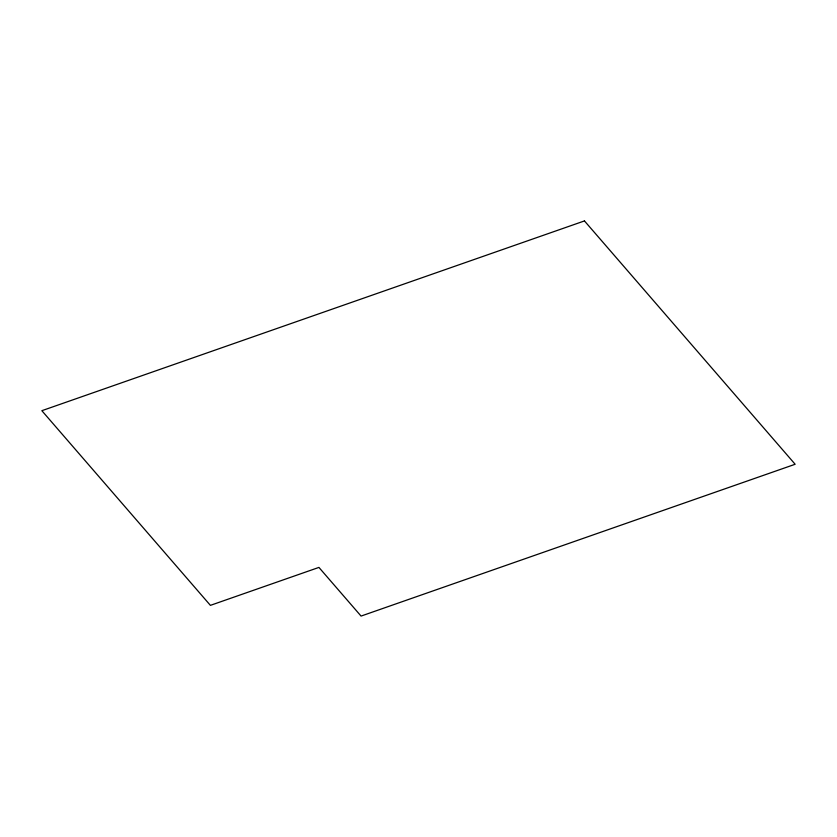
<?xml version="1.0" encoding="UTF-8"?>
<svg xmlns="http://www.w3.org/2000/svg" width="837" height="837" viewBox="0 0 837 837"><rect width="100%" height="100%" fill="white"/><g stroke="black" fill="none" stroke-linecap="round" stroke-linejoin="round"><path stroke-width="1.26" d="M584.456 220.926L41.85 410.695L210.401 605.36L318.928 567.413L361.061 616.074L795.15 464.263L584.456 220.926"/></g></svg>
